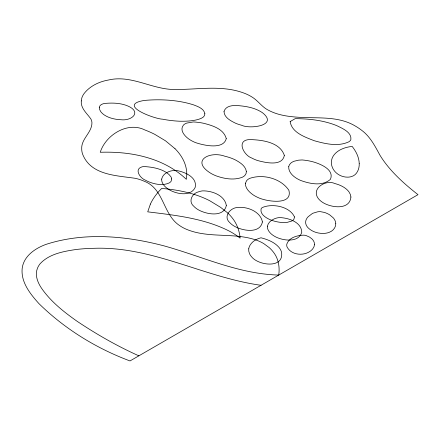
<?xml version="1.0" encoding="UTF-8"?>
<svg xmlns="http://www.w3.org/2000/svg" width="440" height="440" viewBox="0 0 440 440"><rect width="100%" height="100%" fill="white"/><g stroke="black" fill="none" stroke-linecap="round" stroke-linejoin="round"><path stroke-width="0.66" d="M150.392 204.094L147.725 211.844C175.56 215.287 204.441 218.317 229.735 231.33A84.106 48.56 0 0 1 238.2 236.676L240.136 238.156C239.498 231.049 237.012 224.07 232.628 218.405A76.582 44.215 0 0 0 227.409 212.718L220.616 207.356L209.622 200.673A82.126 47.416 0 0 0 196.851 195.288C185.493 191.433 173.586 189.404 161.651 188.452A111.809 64.554 0 0 0 150.387 204.089M261.024 285.296C204.501 277.464 152.543 246.252 94.353 248.292A108.515 62.651 0 0 0 76.197 249.48C63.487 251.389 49.258 253.847 40.117 263.736A41.426 23.914 0 0 0 37.411 268.373C34.513 275.71 38.137 283.591 42.449 289.536C51.717 302.39 64.361 312.301 77.209 321.36C96.795 334.433 117.348 346.203 138.864 355.828M174.982 148.66L165.528 140.833L154.764 134.343A89.502 51.673 0 0 0 144.782 129.927C127.523 121.281 105.628 135.091 100.249 152.273C111.59 151.899 122.986 152.499 134.162 154.512A83.98 48.483 0 0 1 147.691 157.729C161.975 161.909 175.511 169.021 186.335 179.316L186.747 175.071A89.007 51.387 0 0 0 175.005 148.654M81.279 100.914C80.575 108.499 87.076 113.41 90.893 119.004A26.945 15.554 0 0 1 91.938 122.573C92.147 132.545 81.125 138.694 81.708 148.863A47.944 27.676 0 0 0 82.627 154.22C90.948 175.466 116.6 175.445 135.586 178.371A35.998 20.785 0 0 1 144.403 181.324C164.137 188.815 162.916 214.676 179.575 225.533A37.857 21.857 0 0 0 186.879 229.482C209.292 238.678 234.537 232.084 257.114 240.405A40.2 23.21 0 0 1 263.731 243.59L269.253 247.654A58.482 33.765 0 0 1 273.526 252.296C278.537 258.676 279.862 267.185 278.746 275.066C238.959 274.076 202.444 256.619 164.736 246.065C126.39 235.851 84.508 231.952 46.217 244.321C35.184 248.259 23.364 256.228 22.132 268.901C20.999 282.502 30.349 294.036 38.88 303.556C64.609 328.84 96.206 348.381 129.998 360.943L418 194.667C406.131 185.334 394.614 175.296 385.429 163.235A204.644 118.151 0 0 1 379.924 155.155C374.974 146.041 370.073 136.4 361.46 130.141A65.494 37.812 0 0 0 355.179 125.961C338.657 116.116 318.709 118.36 300.322 117.381C289.564 116.727 278.454 115.489 268.78 110.396C262.086 107.283 258.132 100.694 251.906 96.96A42.367 24.459 0 0 0 245.163 93.555C222.508 84.519 197.929 89.766 174.361 89.502C151.91 89.441 131.423 74.63 108.597 79.987A34.661 20.009 0 0 0 100.645 82.066C94.193 84.37 88.132 88.215 83.969 93.726A35.783 20.658 0 0 0 81.818 97.993L81.279 100.914M267.399 226.237C267.141 229.224 268.989 231.902 271.112 233.816A25.701 14.839 0 0 0 276.887 237.474C284.565 240.878 298.848 242.479 301.785 232.232C301.356 221.931 288.404 217.888 279.757 217.58A10.5 6.061 0 0 0 276.623 218.042C272.602 219.126 268.197 221.854 267.399 226.237M350.922 197.021C349.734 211.052 329.005 207.543 321.283 201.443A26.367 15.224 0 0 1 318.12 198.275C310.986 188.386 326.084 179.289 334.757 183.524A27.137 15.664 0 0 1 349.019 191.966L350.35 194.447L350.922 197.021M359.222 163.455C359.502 168.861 357.027 175.18 351.302 176.622A8.316 4.802 0 0 1 347.804 177.155C340.929 177.315 333.894 172.893 331.914 166.149A38.44 22.193 0 0 1 331.381 162.465C331.282 155.683 337.211 150.711 343.09 148.544A23.441 13.53 0 0 1 350.191 146.68L352.171 146.427C355.993 151.305 359.024 157.146 359.222 163.455M290.142 121.578C291.797 132.693 305.058 137.082 314.177 140.701C325.215 143.781 337.925 146.922 348.827 141.829A8.729 5.038 0 0 0 350.845 139.711C351.94 132.154 342.183 128.37 336.699 125.615C323.57 120.324 309.265 118.723 295.207 118.657L290.142 121.578M161.689 179.102C161.425 182.078 163.202 184.778 165.253 186.764A28.105 16.225 0 0 0 170.753 190.581C178.079 194.271 190.993 196.449 195.195 187.358C197.489 177.084 184.393 171.793 176.292 170.451A10.802 6.237 0 0 0 172.882 170.583C168.135 171.232 162.652 173.971 161.689 179.102M171.688 178.937L171.116 181.236A8.003 4.62 0 0 1 169.087 182.974C164.071 185.312 158.197 184.756 153.016 183.282A28.842 16.654 0 0 1 145.272 180.092C140.366 178.349 134.002 169.472 141.647 166.986A6.232 3.597 0 0 1 143.924 166.529C151.509 166.996 159.357 168.218 165.952 172.222A25.878 14.944 0 0 1 169.455 175.021L171.144 177.128L171.688 178.937M204.87 113.724C205.029 117.354 200.673 118.63 197.896 119.532C191.868 121.132 185.576 121.336 179.372 121.215A70.323 40.601 0 0 1 162.514 119.174C154.33 118.932 116.468 104.891 144.381 100.436A85.113 49.137 0 0 1 159.731 99.809C171.127 99.963 182.584 101.371 193.474 104.836C197.852 106.513 203.869 108.471 204.87 113.724M294.486 216.942L293.909 219.241A8.003 4.62 0 0 1 291.88 220.979L287.353 222.327L281.281 222.442A26.697 15.417 0 0 1 270.474 219.841C266.239 218.048 259.831 214.335 261.079 208.901A7.392 4.268 0 0 1 262.213 207.592C272.151 203.121 289.696 206.333 294.486 216.942M224.01 111.502C224.18 117.656 230.94 120.956 235.774 123.321A32.01 18.48 0 0 0 241.56 125.235C249.871 129.376 279.01 125.609 262.312 112.607C255.778 108.229 247.852 106.563 240.136 105.804C234.647 105.144 225.973 104.984 224.01 111.502M284.345 155.397C282.216 166.788 265.144 162.553 257.455 160.496A32.923 19.008 0 0 1 251.801 158.048C243.771 155.408 235.807 140.118 249.508 139.568C261.619 139.832 279.934 141.994 284.345 155.397M245.339 183.486C245.355 188.359 249.37 192.258 253.132 194.86A34.155 19.718 0 0 0 258.379 197.687C265.942 201.333 293.062 205.997 288.877 190.284C280.88 178.288 262.829 173.69 249.546 178.437A12.392 7.156 0 0 0 246.615 180.686L245.339 183.486M246.356 171.474L246.076 173.52L244.998 175.296A10.687 6.171 0 0 1 241.967 177.381C233.64 180.4 224.312 178.799 216.178 175.874A35.272 20.367 0 0 1 210.733 173.256C190.306 160.705 209.776 150.711 224.818 156.222A37.175 21.461 0 0 1 235.499 159.989C240.07 162.492 245.52 165.869 246.356 171.474M335.775 223.663C335.923 227.618 332.86 230.984 329.302 232.293A11.33 6.54 0 0 1 325.111 233.31C319.027 233.915 312.483 232.139 308.061 227.782A19.679 11.363 0 0 1 308.127 216.766L312.593 213.323L317.735 211.789A10.164 5.869 0 0 1 320.529 211.673L324.478 212.443A21.896 12.645 0 0 1 329.643 214.825L333.273 217.855A23.694 13.679 0 0 1 335.638 222.47L335.775 223.663M99.264 107.415C99.424 112.382 104.429 115.478 108.532 117.211A24.277 14.02 0 0 0 121.138 119.746C131.808 121.011 142.06 112.035 127.721 105.947C120.401 102.878 112.189 102.734 104.401 103.466C102.267 103.889 99.616 104.979 99.264 107.415M226.27 138.606C223.41 150.062 203.385 145.272 195.514 142.593A33.308 19.233 0 0 1 190.097 139.865C185.51 137.121 178.882 130.35 183.535 124.993A9.982 5.764 0 0 1 186.648 123.107L193.298 121.946A40.849 23.584 0 0 1 203.308 123.211C212.047 125.362 223.729 128.788 226.27 138.606M248.738 248.831L248.771 251.224L249.491 253.611A27.632 15.956 0 0 0 251.768 257.021C258.676 265.529 284.091 268.889 281.562 252.263A30.366 17.529 0 0 0 278.806 247.187C274.241 242.033 267.531 239.476 261.024 237.787C256.63 238.805 252.368 241.28 250.036 245.24A27.572 15.917 0 0 0 248.996 247.654L248.738 248.831M288.728 166.579C288.283 171.309 291.984 175.307 295.658 177.755A31.779 18.348 0 0 0 300.729 180.472C309.859 183.821 322.459 186.494 330.407 179.355C334.543 169.812 321.068 164.252 313.896 162.08A38.071 21.983 0 0 0 302.165 159.951L298.584 160.166L294.107 161.244A11.693 6.754 0 0 0 290.851 163.103L289.454 164.714L288.728 166.579M226.336 205.491C223.823 217.965 205.414 214.236 197.637 209.391A27.55 15.906 0 0 1 193.847 206.322C187.913 201.575 192.066 193.281 198.484 191.846A13.706 7.915 0 0 1 202.538 190.872C211.723 190.614 224.681 195.212 226.336 205.491M262.416 221.936C259.903 234.41 241.494 230.681 233.717 225.836A27.55 15.906 0 0 1 229.922 222.767C223.058 217.069 229.702 208.323 236.792 207.548C246.56 206.124 260.458 211.25 262.416 221.936M314.468 244.712L313.984 246.747L312.834 248.721A19.734 11.396 0 0 1 309.925 251.416C302.896 256.262 291.066 254.942 287.029 246.884A15.774 9.108 0 0 1 286.82 244.09C289.041 237.551 297.039 235.444 303.276 235.164A9.108 5.258 0 0 1 305.767 235.417L309.568 237.094L311.828 238.81A18.029 10.412 0 0 1 314.27 242.677L314.468 244.712"/></g></svg>
